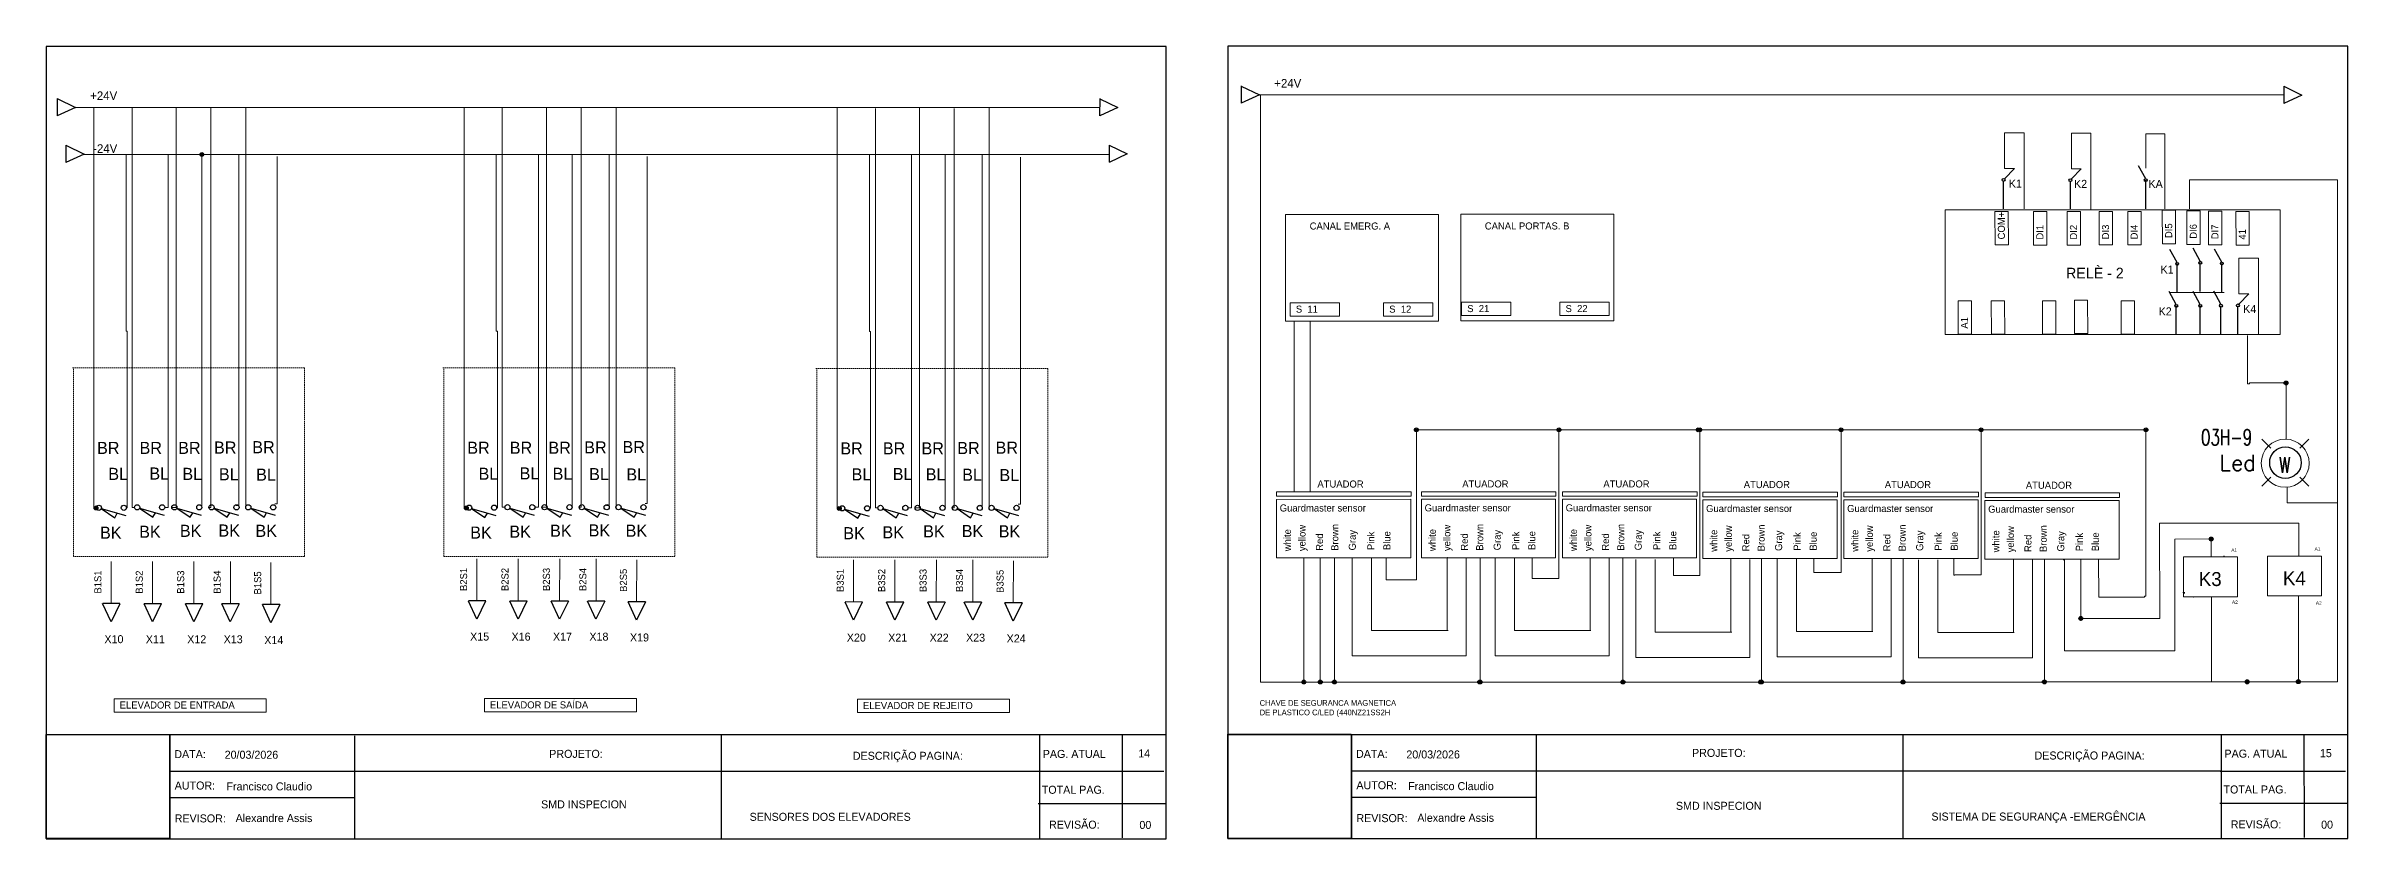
# Model space of a CAD drawing. Extents: x -891 to 6596, y -1 to 298.
# Drawn here: x 5733 to 6596, y -1 to 296 of the extents above; entities that cross this region are included whole.
import ezdxf
from ezdxf.enums import TextEntityAlignment as Align

# ---------------------------------------------------------------- set-up
doc = ezdxf.new("R2010")
doc.units = 0
doc.header["$MEASUREMENT"] = 0
doc.linetypes.add('DASHED', pattern=[0.75, 0.5, -0.25])
doc.linetypes.add('HIDDEN2', pattern=[0.1875, 0.125, -0.0625])
for name, color, linetype in [('LOC', 8, 'Continuous'), ('RED_2.5mm^2', 1, 'Continuous'), ('SYMS', 7, 'Continuous'), ('TERMS', 4, 'Continuous')]:
    doc.layers.add(name, color=color, linetype=linetype)
doc.styles.add('WD', font='romans.shx')
picture_1 = doc.add_image_def('image1.png', size_in_pixel=(222, 187))

# ---------------------------------------------------------------- blocks, each defined once
blk = doc.blocks.new('HLS11')
at = {"linetype": 'Continuous'}
for p, q in [((-0.125, -0.01), (0.041, -0.124)), ((-0.125, -0.01), (0.179, -0.097)), ((0.041, -0.124), (0.073, -0.067))]:
    blk.add_line(p, q, dxfattribs=at)
for centre in [(-0.155, 0), (0.155, 0)]:
    blk.add_circle(centre, 0.0322)
at = {"style": 'WD', "width": 0.7}
for tag, p in [('INST', (0, 0.732)), ('LOC', (0, 0.562)), ('DESC1', (0, 0.406)), ('DESC2', (0, 0.25)), ('XREF', (0, -0.299)), ('WDTAGALT', (0.006, -0.438))]:
    blk.add_attdef(tag, text='', height=0.125, dxfattribs=at).set_placement(p, align=Align.CENTER)
at = {"style": 'WD'}
blk.add_attdef('TAG1', text='', height=0.125, dxfattribs=at).set_placement((0, 0.094), align=Align.CENTER)
for tag, p, height, flags in [('X4TERM01', (-0.188, 0), 0.0125, 1), ('FAMILY', (0.038, 0.037), 0.01, 9), ('CONTACT', (0.038, 0.02), 0.01, 1), ('X1TERM02', (0.188, 0), 0.0125, 1)]:
    blk.add_attdef(tag, p, '', height=height, dxfattribs=dict(at, flags=flags))
for tag, p in [('X2LINK', (0, 0.031)), ('X8LINK', (0, -0.156))]:
    blk.add_attdef(tag, p, '', height=0.01, dxfattribs=at)
at = {"linetype": 'Continuous', "style": 'WD', "flags": 9}
for tag, p in [('CAT', (0.063, -0.007)), ('ASSYCODE', (0.062, -0.047)), ('MFG', (0.063, -0.027))]:
    blk.add_attdef(tag, text='', height=0.01, dxfattribs=at).set_placement(p, align=Align.CENTER)
at = {"linetype": 'Continuous', "style": 'WD', "flags": 8}
blk.add_attdef('TERM01', text='', height=0.125, dxfattribs=at).set_placement((-0.25, -0.031), align=Align.TOP_RIGHT)
blk.add_attdef('TERM02', text='', height=0.125, dxfattribs=at).set_placement((0.25, -0.031), align=Align.TOP_LEFT)
blk = doc.blocks.new('WDDOT')
for radius in [0.72, 0.449, 0.223]:
    blk.add_circle((0, 0), radius)
blk = doc.blocks.new('VLT1W')
for p, q in [((-0.115, 0.115), (-0.186, 0.186)), ((0.115, 0.115), (0.186, 0.186)), ((-0.115, -0.115), (-0.186, -0.186)), ((0.115, -0.115), (0.186, -0.186))]:
    blk.add_line(p, q)
blk.add_circle((0, 0), 0.125)
at = {"linetype": 'Continuous', "style": 'WD'}
for tag, height, flags, p in [('TERM01', 0.125, 8, (-0.031, 0.219)), ('MFG', 0.01, 9, (-0.221, -0.149)), ('CAT', 0.01, 9, (-0.221, -0.134))]:
    blk.add_attdef(tag, text='', height=height, dxfattribs=dict(at, flags=flags)).set_placement(p, align=Align.RIGHT)
at = {"style": 'WD'}
blk.add_attdef('COLOR', text='', height=0.125, dxfattribs=at).set_placement((0, 0), align=Align.MIDDLE)
at = {"style": 'WD', "flags": 1}
for tag, p in [('X2TERM01', (0, 0.125)), ('X8TERM02', (0, -0.125))]:
    blk.add_attdef(tag, p, '', height=0.0125, dxfattribs=at)
at = {"style": 'WD'}
for tag, p, width in [('TAG1', (0.2, -0.098), 0.9), ('DESC1', (-0.256, -0.931), 0.9), ('WDTAGALT', (-0.25, -1.25), 0.7)]:
    blk.add_attdef(tag, p, '', height=0.125, dxfattribs=dict(at, width=width))
at = {"linetype": 'Continuous', "style": 'WD', "flags": 9}
blk.add_attdef('ASSYCODE', text='', height=0.01, dxfattribs=at).set_placement((-0.24, -0.093), align=Align.CENTER)
at = {"style": 'WD', "flags": 9}
blk.add_attdef('FAMILY', text='', height=0.01, dxfattribs=at).set_placement((-0.219, -0.117), align=Align.RIGHT)
at = {"style": 'WD'}
for tag, width, p in [('INST', 0.7, (0.281, -0.147)), ('LOC', 0.7, (0.281, -0.317)), ('DESC2', 0.9, (-0.256, -0.963))]:
    blk.add_attdef(tag, text='', height=0.125, dxfattribs=dict(at, width=width)).set_placement(p, align=Align.TOP_LEFT)
at = {"linetype": 'Continuous', "style": 'WD', "flags": 8}
blk.add_attdef('TERM02', text='', height=0.125, dxfattribs=at).set_placement((-0.031, -0.219), align=Align.TOP_RIGHT)

msp = doc.modelspace()

# ---------------------------------------------------------------- linework, layer by layer
for p, q in [((6153.414, 295.866), (5733.414, 295.866)), ((5733.414, 295.866), (5733.414, -1.134)), ((6153.414, -1.134), (6153.414, 295.866)), ((6596.486, 295.97), (6176.486, 295.97)), ((6176.486, 295.97), (6176.486, -1.03)), ((6596.486, -1.03), (6596.486, 295.97)), ((6520.649, 246.249), (6517.952, 251.104)), ((6467.365, 234.997), (6467.365, 245.246)), ((6492.407, 234.929), (6492.407, 245.177)), ((6520.649, 234.922), (6520.649, 245.71)), ((6532.455, 214.856), (6529.758, 219.711)), ((6541.113, 215.313), (6538.416, 220.167)), ((6549.188, 214.957), (6546.491, 219.812)), ((6532.455, 203.529), (6532.455, 214.317)), ((6541.113, 203.986), (6541.113, 214.773)), ((6549.188, 203.63), (6549.188, 214.418)), ((6532.125, 199.102), (6529.428, 203.956)), ((6532.125, 187.774), (6532.125, 198.562)), ((6541.113, 199.102), (6538.416, 203.956)), ((6541.113, 187.774), (6541.113, 198.562)), ((6548.858, 199.202), (6546.161, 204.057)), ((6548.858, 187.875), (6548.858, 198.663)), ((6555.233, 187.991), (6555.233, 198.239)), ((5779.964, -1.014), (5779.963, 37.626)), ((5849.145, -1.202), (5849.136, 37.467)), ((5986.671, -0.909), (5986.658, 37.925)), ((6137.065, -0.802), (6137.041, 37.924)), ((6223.036, -0.91), (6223.035, 37.731)), ((6292.217, -1.098), (6292.208, 37.572)), ((6429.744, -0.804), (6429.73, 38.029)), ((6580.138, -0.697), (6580.114, 38.029)), ((5733.414, -1.134), (6153.414, -1.134)), ((6176.486, -1.03), (6596.486, -1.03))]:
    msp.add_line(p, q)
at = {"color": 242, "true_color": 0xcd2027}
for p, q in [((5737.559, 276.354), (5737.546, 269.879)), ((5737.583, 276.315), (5744.385, 273.003)), ((6128.452, 276.281), (6128.439, 269.806)), ((6128.476, 276.242), (6135.278, 272.93)), ((6181.518, 281.005), (6181.505, 274.531)), ((6188.344, 277.655), (6181.53, 274.507)), ((6181.543, 280.967), (6188.344, 277.655)), ((6572.411, 280.932), (6572.398, 274.458)), ((6579.237, 277.581), (6572.423, 274.434)), ((6572.436, 280.894), (6579.237, 277.581)), ((5744.385, 273.003), (5737.57, 269.855)), ((6135.278, 272.93), (6128.463, 269.782)), ((5757.752, 80.169), (5754.604, 86.983)), ((5761.102, 86.994), (5754.628, 87.008)), ((5761.064, 86.97), (5757.752, 80.169)), ((5773.277, 80.134), (5770.129, 86.948)), ((5776.628, 86.96), (5770.153, 86.973)), ((5776.589, 86.935), (5773.277, 80.134)), ((5788.802, 80.134), (5785.654, 86.948)), ((5792.153, 86.96), (5785.678, 86.973)), ((5792.114, 86.935), (5788.802, 80.134)), ((5802.464, 80.134), (5799.316, 86.948)), ((5805.815, 86.96), (5799.34, 86.973)), ((5805.776, 86.935), (5802.464, 80.134)), ((5817.679, 79.824), (5814.531, 86.638)), ((5821.029, 86.649), (5814.555, 86.663)), ((5820.991, 86.625), (5817.679, 79.824)), ((5894.882, 81.155), (5891.734, 87.97)), ((5898.233, 87.981), (5891.758, 87.994)), ((5898.194, 87.957), (5894.882, 81.155)), ((5910.407, 81.121), (5907.259, 87.935)), ((5913.758, 87.947), (5907.283, 87.96)), ((5913.719, 87.922), (5910.407, 81.121)), ((5925.932, 81.121), (5922.784, 87.935)), ((5929.283, 87.947), (5922.809, 87.96)), ((5929.244, 87.922), (5925.932, 81.121)), ((5939.594, 81.121), (5936.447, 87.935)), ((5942.945, 87.947), (5936.471, 87.96)), ((5942.907, 87.922), (5939.594, 81.121)), ((5954.809, 80.81), (5951.661, 87.625)), ((5958.16, 87.636), (5951.685, 87.649)), ((5958.121, 87.612), (5954.809, 80.81)), ((6036.113, 80.774), (6032.965, 87.588)), ((6039.463, 87.6), (6032.989, 87.613)), ((6039.425, 87.575), (6036.113, 80.774)), ((6051.638, 80.739), (6048.49, 87.554)), ((6054.988, 87.565), (6048.514, 87.578)), ((6054.95, 87.541), (6051.638, 80.739)), ((6067.163, 80.739), (6064.015, 87.554)), ((6070.514, 87.565), (6064.039, 87.578)), ((6070.475, 87.541), (6067.163, 80.739)), ((6080.825, 80.739), (6077.677, 87.554)), ((6084.176, 87.565), (6077.701, 87.578)), ((6084.137, 87.541), (6080.825, 80.739)), ((6096.04, 80.429), (6092.892, 87.243)), ((6099.39, 87.255), (6092.916, 87.268)), ((6099.352, 87.23), (6096.04, 80.429))]:
    msp.add_line(p, q, dxfattribs=at)
at = {"color": 146, "true_color": 0x105689}
for p, q in [((5740.824, 258.81), (5740.811, 252.336)), ((5747.65, 255.459), (5740.836, 252.312)), ((5740.849, 258.772), (5747.65, 255.459)), ((6131.981, 258.869), (6131.968, 252.395)), ((6138.807, 255.518), (6131.992, 252.37)), ((6132.005, 258.831), (6138.807, 255.518))]:
    msp.add_line(p, q, dxfattribs=at)
at = {"linetype": 'Continuous'}
for p, q in [((5733.573, 37.881), (6153.412, 37.883)), ((6105.877, 37.885), (6105.882, -1.19)), ((6176.646, 37.985), (6596.484, 37.988)), ((6548.949, 37.99), (6548.954, -1.085)), ((6105.582, 24.125), (5779.766, 24.088)), ((6105.523, 24.15), (6152.442, 24.15)), ((6548.654, 24.23), (6222.838, 24.193)), ((6548.596, 24.255), (6595.514, 24.255)), ((5779.86, 14.351), (5849.14, 14.365)), ((6105.433, 12.067), (6153.254, 12.067)), ((6222.933, 14.456), (6292.213, 14.47)), ((6548.506, 12.172), (6596.326, 12.172))]:
    msp.add_line(p, q, dxfattribs=at)
for centre in [(6467.365, 245.785), (6492.407, 245.717), (6520.649, 245.71), (6532.455, 214.317), (6541.113, 214.773), (6549.188, 214.418), (6532.125, 198.562), (6541.113, 198.562), (6548.858, 198.663), (6555.233, 198.779)]:
    msp.add_circle(centre, 0.539)
at = {"layer": 'RED_2.5mm^2', "color": 242, "lineweight": 18, "true_color": 0xcd2027}
for p, q in [((6188.344, 277.655), (6572.405, 277.655)), ((6188.786, 277.655), (6188.786, 57.61)), ((6578.964, 277.655), (6578.964, 277.727)), ((5744.385, 273.003), (6128.445, 273.003)), ((5751.336, 273.003), (5751.336, 255.393)), ((5765.656, 255.393), (5765.656, 272.734)), ((5782.211, 255.393), (5782.211, 273.003)), ((5795.167, 255.393), (5795.167, 272.734)), ((5808.363, 255.393), (5808.363, 273.003)), ((5890.151, 273.048), (5890.151, 255.438)), ((5904.472, 255.438), (5904.472, 272.779)), ((5921.026, 255.438), (5921.026, 273.048)), ((5933.982, 255.438), (5933.982, 272.779)), ((5947.178, 255.438), (5947.178, 273.048)), ((6030.029, 272.816), (6030.029, 255.205)), ((6044.35, 255.205), (6044.35, 272.547)), ((6060.905, 255.205), (6060.905, 272.816)), ((6073.861, 255.205), (6073.861, 272.547)), ((6087.057, 255.205), (6087.057, 272.816)), ((6135.004, 273.003), (6135.004, 273.076)), ((5751.336, 255.293), (5751.336, 122.811)), ((5765.656, 123.083), (5765.656, 255.293)), ((5782.211, 123.083), (5782.211, 255.293)), ((5795.167, 123.083), (5795.167, 255.293)), ((5808.363, 123.083), (5808.363, 255.293)), ((5890.151, 255.338), (5890.151, 122.856)), ((5904.472, 123.128), (5904.472, 255.338)), ((5921.026, 123.128), (5921.026, 255.338)), ((5933.982, 123.128), (5933.982, 255.338)), ((5947.178, 123.128), (5947.178, 255.338)), ((6030.029, 255.105), (6030.029, 122.624)), ((6044.35, 122.896), (6044.35, 255.105)), ((6060.905, 122.896), (6060.905, 255.105)), ((6073.861, 122.896), (6073.861, 255.105)), ((6087.057, 122.896), (6087.057, 255.105)), ((6592.537, 245.811), (6537.053, 245.811)), ((6537.053, 245.811), (6537.053, 234.939)), ((6592.537, 57.722), (6592.537, 245.811)), ((6207.363, 192.806), (6207.363, 128.931)), ((6558.811, 169.343), (6558.811, 187.464)), ((6559.536, 169.343), (6558.811, 169.343)), ((6573.679, 169.706), (6559.536, 169.706)), ((6559.536, 169.706), (6559.536, 169.343)), ((6573.265, 148.625), (6573.265, 169.706)), ((6246.921, 152.109), (6520.739, 152.109)), ((6247.178, 95.892), (6247.178, 152.109)), ((6300.639, 97.968), (6300.639, 152.109)), ((6353.412, 152.109), (6352.908, 152.109)), ((6353.412, 97.519), (6353.412, 152.109)), ((6406.428, 152.109), (6406.332, 152.109)), ((6406.428, 98.742), (6406.428, 152.109)), ((6458.93, 152.109), (6458.389, 152.109)), ((6458.93, 97.778), (6458.93, 152.109)), ((6520.739, 152.366), (6520.739, 89.731)), ((6573.679, 125.129), (6573.679, 130.566)), ((5751.336, 122.811), (5752.135, 122.811)), ((5751.985, 122.911), (5752.235, 122.911)), ((5752.235, 122.911), (5752.135, 123.011)), ((5752.235, 122.911), (5752.135, 122.811)), ((5766.578, 123.083), (5765.656, 123.083)), ((5780.519, 123.083), (5782.211, 123.083)), ((5794.459, 123.083), (5795.167, 123.083)), ((5808.255, 123.083), (5808.363, 123.083)), ((5890.151, 122.856), (5890.95, 122.856)), ((5890.8, 122.956), (5891.05, 122.956)), ((5891.05, 122.956), (5890.95, 123.056)), ((5891.05, 122.956), (5890.95, 122.856)), ((5905.393, 123.128), (5904.472, 123.128)), ((5919.334, 123.128), (5921.026, 123.128)), ((5933.274, 123.128), (5933.982, 123.128)), ((5947.07, 123.128), (5947.178, 123.128)), ((6030.029, 122.624), (6030.829, 122.624)), ((6030.679, 122.724), (6030.929, 122.724)), ((6030.929, 122.724), (6030.829, 122.824)), ((6030.929, 122.724), (6030.829, 122.624)), ((6045.272, 122.896), (6044.35, 122.896)), ((6059.212, 122.896), (6060.905, 122.896)), ((6073.153, 122.896), (6073.861, 122.896)), ((6086.948, 122.896), (6087.057, 122.896)), ((6207.363, 128.931), (6207.453, 128.931)), ((6573.679, 124.767), (6573.679, 125.129)), ((6592.537, 124.767), (6573.679, 124.767)), ((6578.072, 117.178), (6577.834, 117.178)), ((5894.926, 103.8), (5894.914, 88.072)), ((5910.452, 103.765), (5910.439, 88.037)), ((5925.977, 103.765), (5925.965, 88.037)), ((5939.639, 103.765), (5939.627, 88.037)), ((6204.998, 104.144), (6204.998, 57.61)), ((6211.162, 104.145), (6211.162, 57.61)), ((6216.465, 104.146), (6216.465, 57.61)), ((6235.876, 104.15), (6235.869, 95.87)), ((6271.078, 104.186), (6271.078, 57.61)), ((6290.621, 104.189), (6290.621, 96.428)), ((6324.639, 104.186), (6324.639, 57.61)), ((6343.594, 104.189), (6343.587, 97.532)), ((6376.543, 103.941), (6376.543, 57.61)), ((6396.191, 103.945), (6396.191, 98.645)), ((6429.733, 103.941), (6429.733, 57.61)), ((6448.763, 103.945), (6448.763, 97.67)), ((6482.68, 57.61), (6482.681, 103.692)), ((6503.016, 89.475), (6502.94, 103.73)), ((6549.803, 104.727), (6550.253, 104.727)), ((6585.432, 104.741), (6585.546, 104.741)), ((5757.796, 102.813), (5757.784, 87.085)), ((5773.321, 102.779), (5773.309, 87.05)), ((5788.847, 102.779), (5788.834, 87.05)), ((5802.509, 102.779), (5802.496, 87.05)), ((5817.723, 102.468), (5817.711, 86.74)), ((5954.854, 103.455), (5954.841, 87.727)), ((6036.157, 103.419), (6036.145, 87.691)), ((6051.682, 103.384), (6051.67, 87.656)), ((6067.208, 103.384), (6067.195, 87.656)), ((6080.87, 103.384), (6080.857, 87.656)), ((6096.084, 103.074), (6096.072, 87.346)), ((6235.869, 95.879), (6247.178, 95.892)), ((6290.621, 96.428), (6300.639, 96.428)), ((6300.639, 96.428), (6300.639, 97.968)), ((6343.586, 97.518), (6353.412, 97.519)), ((6396.191, 98.645), (6396.288, 98.645)), ((6396.288, 98.645), (6406.428, 98.645)), ((6406.428, 98.645), (6406.428, 98.742)), ((6448.763, 97.67), (6449.087, 97.67)), ((6449.087, 97.67), (6449.087, 97.778)), ((6449.087, 97.778), (6458.93, 97.778)), ((6490.144, 103.367), (6489.667, 103.367)), ((6520.226, 89.475), (6503.016, 89.475)), ((6520.739, 89.731), (6520.226, 89.731)), ((6520.226, 89.731), (6520.226, 89.475)), ((6545.268, 57.65), (6545.268, 89.581)), ((6577.884, 57.731), (6577.884, 89.73)), ((6188.786, 57.61), (6189.078, 57.61)), ((6189.078, 57.61), (6482.68, 57.61)), ((6204.998, 57.61), (6204.998, 57.61)), ((6211.162, 57.61), (6211.162, 57.61)), ((6216.465, 57.61), (6216.465, 57.61)), ((6271.078, 57.61), (6270.935, 57.61)), ((6324.639, 57.61), (6324.639, 57.61)), ((6376.543, 57.61), (6376.242, 57.61)), ((6429.733, 57.61), (6429.633, 57.61)), ((6482.68, 57.65), (6558.778, 57.65)), ((6558.672, 57.65), (6558.672, 57.731)), ((6558.672, 57.731), (6577.884, 57.731)), ((6577.884, 58.084), (6577.884, 57.722)), ((6577.884, 57.722), (6592.537, 57.722))]:
    msp.add_line(p, q, dxfattribs=at)
at = {"layer": 'RED_2.5mm^2', "color": 146, "lineweight": 18, "true_color": 0x105689}
for p, q in [((5747.397, 255.343), (6131.974, 255.343)), ((5763.404, 255.343), (5763.404, 189.127)), ((5779.191, 255.343), (5779.191, 123.083)), ((5791.799, 255.343), (5791.799, 189.213)), ((5805.739, 255.343), (5805.739, 123.778)), ((5820.014, 254.525), (5820.014, 124.45)), ((5902.219, 255.388), (5902.219, 189.172)), ((5918.006, 255.388), (5918.006, 123.128)), ((5930.614, 255.388), (5930.614, 189.258)), ((5944.554, 255.388), (5944.554, 123.823)), ((5958.829, 254.57), (5958.829, 124.495)), ((6042.098, 255.155), (6042.098, 188.94)), ((6057.885, 255.155), (6057.885, 122.896)), ((6070.493, 255.155), (6070.493, 189.025)), ((6084.432, 255.155), (6084.432, 123.591)), ((6098.708, 254.337), (6098.708, 124.263)), ((6131.979, 255.593), (6131.98, 255.774)), ((6138.284, 255.387), (6138.284, 255.277)), ((6138.284, 255.343), (6138.427, 255.343)), ((6201.4, 192.806), (6201.4, 129.043)), ((5763.404, 189.127), (5763.79, 189.127)), ((5763.79, 189.127), (5763.79, 122.911)), ((5791.799, 189.213), (5791.799, 123.083)), ((5902.219, 189.172), (5902.605, 189.172)), ((5902.605, 189.172), (5902.605, 122.956)), ((5930.614, 189.258), (5930.614, 123.128)), ((6042.098, 188.94), (6042.483, 188.94)), ((6042.483, 188.94), (6042.483, 122.724)), ((6070.493, 189.025), (6070.493, 122.896)), ((5763.79, 122.911), (5763.54, 122.911)), ((5779.191, 123.083), (5777.882, 123.083)), ((5791.799, 123.083), (5791.799, 123.083)), ((5805.739, 123.778), (5804.731, 123.778)), ((5820.014, 124.45), (5819.174, 124.45)), ((5902.605, 122.956), (5902.355, 122.956)), ((5918.006, 123.128), (5916.697, 123.128)), ((5930.614, 123.128), (5930.614, 123.128)), ((5944.554, 123.823), (5943.546, 123.823)), ((5958.829, 124.495), (5957.989, 124.495)), ((6042.483, 122.724), (6042.233, 122.724)), ((6057.885, 122.896), (6056.576, 122.896)), ((6070.493, 122.896), (6070.493, 122.896)), ((6084.432, 123.591), (6083.425, 123.591)), ((6098.708, 124.263), (6097.868, 124.263)), ((6577.834, 117.178), (6525.875, 117.177)), ((6525.875, 117.177), (6525.887, 81.458)), ((6578.072, 104.827), (6578.072, 117.178)), ((6223.126, 104.147), (6223.13, 67.431)), ((6230.353, 104.149), (6230.353, 76.923)), ((6258.744, 76.923), (6258.744, 104.253)), ((6258.744, 104.253), (6258.845, 104.253)), ((6265.87, 67.431), (6265.87, 104.163)), ((6265.87, 104.163), (6266.283, 104.163)), ((6276.702, 104.125), (6276.706, 67.409)), ((6283.929, 104.127), (6283.929, 76.901)), ((6312.32, 76.901), (6312.32, 104.231)), ((6319.446, 67.409), (6319.446, 104.141)), ((6365.099, 76.335), (6365.099, 103.665)), ((6372.225, 66.842), (6372.225, 103.574)), ((6382.445, 103.809), (6382.449, 67.093)), ((6389.673, 103.81), (6389.673, 76.585)), ((6418.063, 76.585), (6418.063, 103.915)), ((6425.189, 67.092), (6425.189, 103.824)), ((6496.339, 80.506), (6496.339, 103.605)), ((6531.614, 111.208), (6531.606, 69.313)), ((6545.427, 111.225), (6531.614, 111.208)), ((6545.188, 104.535), (6545.188, 111.225)), ((6329.481, 103.559), (6329.485, 66.843)), ((6336.708, 103.56), (6336.708, 76.335)), ((6435.442, 103.422), (6435.446, 66.706)), ((6442.669, 103.423), (6442.669, 76.198)), ((6471.06, 76.198), (6471.06, 103.528)), ((6478.186, 66.705), (6478.186, 103.437)), ((6490.144, 69.552), (6490.144, 103.367)), ((6534.636, 90.988), (6534.636, 91.335)), ((6525.887, 81.458), (6496.339, 81.458)), ((6230.353, 76.923), (6259.055, 76.923)), ((6283.929, 76.901), (6312.631, 76.901)), ((6336.708, 76.335), (6365.411, 76.335)), ((6389.673, 76.585), (6418.375, 76.585)), ((6442.669, 76.198), (6471.371, 76.198)), ((6490.144, 69.313), (6490.144, 69.552)), ((6531.606, 69.313), (6490.144, 69.313)), ((6223.13, 67.431), (6265.87, 67.431)), ((6276.706, 67.409), (6319.446, 67.409)), ((6329.485, 66.843), (6372.225, 66.842)), ((6382.449, 67.093), (6425.189, 67.092)), ((6435.446, 66.706), (6478.186, 66.705))]:
    msp.add_line(p, q, dxfattribs=at)
at = {"layer": 'RED_2.5mm^2', "color": 85, "linetype": 'DASHED', "lineweight": 18, "true_color": 0x58ba48}
for p, q in [((5743.346, 175.343), (5751.286, 175.343)), ((5743.683, 104.602), (5743.683, 175.343)), ((5751.386, 175.343), (5763.74, 175.343)), ((5763.84, 175.343), (5765.606, 175.343)), ((5765.706, 175.343), (5779.141, 175.343)), ((5779.241, 175.343), (5782.161, 175.343)), ((5782.261, 175.343), (5791.749, 175.343)), ((5791.849, 175.343), (5795.117, 175.343)), ((5795.217, 175.343), (5805.689, 175.343)), ((5805.789, 175.343), (5808.313, 175.343)), ((5808.413, 175.343), (5819.964, 175.343)), ((5820.064, 175.343), (5830.312, 175.343)), ((5830.312, 175.343), (5830.312, 168.942)), ((5882.161, 175.388), (5890.101, 175.388)), ((5882.498, 104.647), (5882.498, 175.388)), ((5890.201, 175.388), (5902.555, 175.388)), ((5902.655, 175.388), (5904.422, 175.388)), ((5904.522, 175.388), (5917.956, 175.388)), ((5918.056, 175.388), (5920.976, 175.388)), ((5921.076, 175.388), (5930.564, 175.388)), ((5930.664, 175.388), (5933.932, 175.388)), ((5934.032, 175.388), (5944.504, 175.388)), ((5944.604, 175.388), (5947.128, 175.388)), ((5947.228, 175.388), (5958.779, 175.388)), ((5958.879, 175.388), (5969.127, 175.388)), ((5969.127, 175.388), (5969.127, 168.987)), ((6022.04, 175.156), (6029.979, 175.156)), ((6022.377, 104.415), (6022.377, 175.156)), ((6030.079, 175.156), (6042.433, 175.156)), ((6042.533, 175.156), (6044.3, 175.156)), ((6044.4, 175.156), (6057.835, 175.156)), ((6057.935, 175.156), (6060.855, 175.156)), ((6060.955, 175.156), (6070.443, 175.156)), ((6070.543, 175.156), (6073.811, 175.156)), ((6073.911, 175.156), (6084.382, 175.156)), ((6084.482, 175.156), (6087.007, 175.156)), ((6087.107, 175.156), (6098.658, 175.156)), ((6098.758, 175.156), (6109.005, 175.156)), ((6109.005, 175.156), (6109.005, 168.755)), ((5830.312, 168.942), (5830.312, 104.602)), ((5969.127, 168.987), (5969.127, 104.647)), ((6109.005, 168.755), (6109.005, 104.415)), ((5830.312, 104.602), (5743.683, 104.602)), ((5969.127, 104.647), (5882.498, 104.647)), ((6109.005, 104.415), (6022.377, 104.415))]:
    msp.add_line(p, q, dxfattribs=at)
at = {"layer": 'RED_2.5mm^2', "color": 146, "linetype": 'DASHED', "lineweight": 18, "true_color": 0x105689}
msp.add_line((6535.171, 90.756), (6535.171, 91.445), dxfattribs=at)
at = {"layer": 'RED_2.5mm^2', "color": 114, "linetype": 'HIDDEN2', "lineweight": 18, "true_color": 0x139b48}
for p, q in [((6538.578, 89.453), (6538.739, 89.453)), ((6538.739, 89.453), (6538.739, 89.596))]:
    msp.add_line(p, q, dxfattribs=at)
at = {"layer": 'RED_2.5mm^2', "color": 217, "lineweight": 18, "true_color": 0x93278f}
msp.add_line((6545.268, 89.581), (6544.97, 89.581), dxfattribs=at)
at = {"layer": 'RED_2.5mm^2', "color": 242, "lineweight": 18, "true_color": 0xcd2027}
for centre in [(5751.336, 255.343), (5765.656, 255.343), (5769.214, 255.387), (5782.113, 255.387), (5782.211, 255.343), (5795.07, 255.387), (5795.167, 255.343), (5808.363, 255.343), (5808.409, 255.387)]:
    msp.add_arc(centre, 0.05, 90, 270, dxfattribs=at)
at = {"layer": 'RED_2.5mm^2', "color": 85, "linetype": 'DASHED', "lineweight": 18, "true_color": 0x58ba48}
for centre in [(5751.336, 175.343), (5763.79, 175.343), (5765.656, 175.343), (5779.191, 175.343), (5782.211, 175.343), (5791.799, 175.343), (5795.167, 175.343), (5805.739, 175.343), (5808.363, 175.343), (5820.014, 175.343), (5890.151, 175.388), (5902.605, 175.388), (5904.472, 175.388), (5918.006, 175.388), (5921.026, 175.388), (5930.614, 175.388), (5933.982, 175.388), (5944.554, 175.388), (5947.178, 175.388), (5958.829, 175.388), (6030.029, 175.156), (6042.483, 175.156), (6044.35, 175.156), (6057.885, 175.156), (6060.905, 175.156), (6070.493, 175.156), (6073.861, 175.156), (6084.432, 175.156), (6087.057, 175.156), (6098.708, 175.156)]:
    msp.add_arc(centre, 0.05, 0, 180, dxfattribs=at)
at = {"layer": 'RED_2.5mm^2', "color": 114, "linetype": 'HIDDEN2', "lineweight": 18, "true_color": 0x139b48}
msp.add_arc((6538.556, 89.453), 0.0214, 0, 180, dxfattribs=at)
at = {"layer": 'SYMS', "color": 7, "lineweight": 18, "true_color": 0xffffff}
for p, q in [((6467.76, 250.083), (6467.761, 263.444)), ((6467.761, 263.444), (6475.021, 263.444)), ((6475.021, 263.444), (6475.021, 234.904)), ((6492.803, 250.015), (6492.804, 263.375)), ((6492.804, 263.375), (6500.063, 263.375)), ((6500.063, 263.375), (6500.063, 234.836)), ((6520.691, 250.143), (6520.691, 263.065)), ((6520.691, 263.065), (6527.802, 263.043)), ((6527.802, 263.043), (6527.802, 234.911)), ((6467.734, 246.232), (6471.45, 250.062)), ((6471.448, 250.079), (6467.76, 250.083)), ((6492.777, 246.163), (6496.493, 249.993)), ((6496.491, 250.011), (6492.803, 250.015)), ((6555.629, 203.076), (6555.63, 216.437)), ((6555.63, 216.437), (6562.89, 216.437)), ((6562.89, 216.437), (6562.89, 187.898)), ((6555.603, 199.225), (6559.319, 203.055)), ((6559.317, 203.073), (6555.629, 203.076))]:
    msp.add_line(p, q, dxfattribs=at)
at = {"layer": 'SYMS', "color": 7, "linetype": 'HIDDEN2', "lineweight": 18, "true_color": 0xffffff}
msp.add_line((6529.727, 203.63), (6550.083, 203.63), dxfattribs=at)
at = {"layer": 'SYMS', "color": 7, "lineweight": 18}
for points in [[(6445.476, 234.564), (6571.098, 234.564), (6571.098, 187.894), (6445.476, 187.894)], [(6464.165, 221.411), (6464.144, 233.972), (6469.128, 233.972), (6469.15, 221.411)], [(6478.572, 221.351), (6478.55, 233.912), (6483.535, 233.912), (6483.556, 221.351)], [(6491.194, 221.351), (6491.172, 233.912), (6496.156, 233.912), (6496.178, 221.351)], [(6503.225, 221.415), (6503.203, 233.976), (6508.187, 233.976), (6508.209, 221.415)], [(6513.941, 221.415), (6513.919, 233.976), (6518.904, 233.976), (6518.925, 221.415)], [(6526.891, 221.902), (6526.869, 234.464), (6531.854, 234.464), (6531.875, 221.902)], [(6536.133, 221.647), (6536.112, 234.208), (6541.096, 234.208), (6541.118, 221.647)], [(6544.248, 221.476), (6544.226, 234.037), (6549.21, 234.037), (6549.232, 221.476)], [(6554.513, 221.344), (6554.492, 233.906), (6559.476, 233.906), (6559.498, 221.344)], [(6198.099, 232.776), (6255.474, 232.776), (6255.474, 192.806), (6198.099, 192.806)], [(6263.85, 232.985), (6321.225, 232.985), (6321.225, 193.016), (6263.85, 193.016)], [(6199.913, 199.733), (6218.391, 199.733), (6218.391, 194.749), (6199.913, 194.749)], [(6234.922, 199.733), (6253.4, 199.733), (6253.4, 194.749), (6234.922, 194.749)], [(6264.164, 199.939), (6282.642, 199.939), (6282.642, 194.955), (6264.164, 194.955)], [(6301.026, 199.939), (6319.504, 199.939), (6319.504, 194.955), (6301.026, 194.955)], [(6450.333, 187.968), (6450.311, 200.529), (6455.295, 200.529), (6455.317, 187.968)], [(6462.788, 187.968), (6462.766, 200.529), (6467.75, 200.529), (6467.772, 187.968)], [(6481.931, 187.968), (6481.91, 200.529), (6486.894, 200.529), (6486.915, 187.968)], [(6493.925, 188.198), (6493.903, 200.759), (6498.887, 200.759), (6498.909, 188.198)], [(6511.454, 187.968), (6511.432, 200.529), (6516.416, 200.529), (6516.438, 187.968)], [(6194.728, 126.082), (6245.063, 126.091), (6245.063, 104.151), (6194.728, 104.143)], [(6194.781, 127.274), (6245.199, 127.274), (6245.199, 128.912), (6194.781, 128.912)], [(6249.053, 126.122), (6299.387, 126.131), (6299.387, 104.191), (6249.053, 104.182)], [(6249.106, 127.313), (6299.524, 127.313), (6299.524, 128.952), (6249.106, 128.952)], [(6301.94, 126.122), (6352.275, 126.131), (6352.275, 104.191), (6301.94, 104.182)], [(6301.993, 127.313), (6352.412, 127.313), (6352.412, 128.952), (6301.993, 128.952)], [(6354.583, 125.877), (6404.918, 125.886), (6404.918, 103.946), (6354.583, 103.938)], [(6354.636, 127.069), (6405.054, 127.069), (6405.054, 128.707), (6354.636, 128.707)], [(6407.471, 125.877), (6457.806, 125.886), (6457.806, 103.946), (6407.471, 103.938)], [(6407.524, 127.069), (6457.942, 127.069), (6457.942, 128.707), (6407.524, 128.707)], [(6460.359, 125.632), (6510.693, 125.641), (6510.693, 103.702), (6460.359, 103.693)], [(6460.411, 126.824), (6510.83, 126.824), (6510.83, 128.463), (6460.411, 128.463)], [(6534.826, 104.535), (6555.012, 104.535), (6555.012, 89.596), (6534.826, 89.596)], [(6566.353, 104.827), (6586.54, 104.827), (6586.54, 89.887), (6566.353, 89.887)], [(5758.914, 51.351), (5815.954, 51.351), (5815.954, 46.367), (5758.914, 46.367)], [(5897.729, 51.396), (5954.769, 51.396), (5954.769, 46.412), (5897.729, 46.412)], [(6037.607, 51.164), (6094.648, 51.164), (6094.648, 46.179), (6037.607, 46.179)]]:
    msp.add_lwpolyline(points, close=True, dxfattribs=at)
at = {"layer": 'SYMS', "color": 242, "lineweight": 18, "true_color": 0xcd2027}
msp.add_circle((6572.954, 139.626), 9.004, dxfattribs=at)

# ---------------------------------------------------------------- block references
at = {"layer": 'SYMS', "color": 146, "lineweight": 18, "true_color": 0x105689}
for p in [(5791.799, 255.343), (6496.339, 81.458)]:
    msp.add_blockref('WDDOT', p, dxfattribs=at)
at = {"layer": 'SYMS', "color": 242, "lineweight": 18, "true_color": 0xcd2027}
for p in [(6573.265, 169.706), (6247.178, 152.109), (6300.639, 152.109), (6352.908, 152.109), (6353.412, 152.109), (6353.412, 152.109), (6406.428, 152.109), (6406.428, 152.109), (6406.428, 152.109), (6406.428, 152.109), (6458.93, 152.109), (6458.93, 152.109), (6458.93, 152.109), (6520.739, 152.109), (5752.135, 122.811), (5752.135, 122.811), (5752.135, 122.811), (5890.95, 122.856), (5890.95, 122.856), (5890.95, 122.856), (6030.829, 122.624), (6030.829, 122.624), (6030.829, 122.624), (6545.188, 111.225), (6204.998, 57.61), (6204.998, 57.61), (6204.998, 57.61), (6204.998, 57.61), (6211.162, 57.61), (6211.162, 57.61), (6211.162, 57.61), (6211.162, 57.61), (6216.465, 57.61), (6216.465, 57.61), (6216.465, 57.61), (6216.465, 57.61), (6270.935, 57.61), (6271.078, 57.61), (6271.078, 57.61), (6271.078, 57.61), (6324.639, 57.61), (6324.639, 57.61), (6324.639, 57.61), (6324.639, 57.61), (6376.242, 57.61), (6376.543, 57.61), (6376.543, 57.61), (6376.543, 57.61), (6429.633, 57.61), (6429.733, 57.61), (6429.733, 57.61), (6558.672, 57.731), (6558.672, 57.731), (6558.672, 57.65), (6577.884, 57.731), (6577.884, 57.722), (6577.884, 57.722), (6577.884, 57.722), (6577.884, 57.722)]:
    msp.add_blockref('WDDOT', p, dxfattribs=at)
at = {"layer": 'SYMS', "color": 242, "true_color": 0xcd2027}
ref = msp.add_blockref('VLT1W', (6573.052, 139.812), dxfattribs=dict(at, xscale=47.35985983443979, yscale=47.35985983443979, zscale=47.35985983443979))
ref.add_attrib('INST', 'W', dxfattribs={"layer": 'LOC', "height": 5.92, "style": 'WD', "width": 0.7}).set_placement((6570.691, 141.91), align=Align.TOP_LEFT)
ref.add_attrib('TERM02', 'Led ', dxfattribs={"layer": 'TERMS', "linetype": 'Continuous', "height": 5.92, "style": 'WD', "flags": 8}).set_placement((6566.068, 142.708), align=Align.TOP_RIGHT)
ref.add_attrib('LOC', '03H-9', dxfattribs={"layer": 'LOC', "height": 5.92, "style": 'WD', "width": 0.7}).set_placement((6541.393, 152.295), align=Align.TOP_LEFT)
at = {"layer": 'SYMS', "color": 242, "lineweight": 18, "true_color": 0xcd2027, "xscale": 30.14459119547984, "yscale": 30.14459119547984, "zscale": 30.14459119547984}
for p in [(5757.888, 122.911), (5772.23, 123.083), (5786.171, 123.083), (5800.111, 123.083), (5813.907, 123.083), (5896.703, 122.956), (5911.045, 123.128), (5924.986, 123.128), (5938.926, 123.128), (5952.722, 123.128), (6036.581, 122.724), (6050.924, 122.896), (6064.864, 122.896), (6078.805, 122.896), (6092.6, 122.896)]:
    msp.add_blockref('HLS11', p, dxfattribs=at)
at = {"layer": 'SYMS', "color": 217, "lineweight": 18, "true_color": 0x93278f}
msp.add_blockref('WDDOT', (6482.68, 57.65), dxfattribs=at)

# ---------------------------------------------------------------- texts
for s, height, p in [('K1', 3, (6469.332, 242.919)), ('K2', 3, (6493.776, 242.812)), ('KA', 3, (6521.69, 242.812)), ('K1', 3, (6526.223, 210.706)), ('K4', 3, (6557.201, 195.913)), ('K2', 3, (6525.498, 195.022)), ('A1', 1.2858, (6552.726, 106.442)), ('A1', 1.2858, (6583.99, 106.846)), ('A2', 1.2858, (6553.013, 86.902)), ('A2', 1.2858, (6584.447, 86.609)), ('X10', 3, (5755.273, 72.171)), ('X11', 3, (5770.799, 72.136)), ('X12', 3, (5786.324, 72.136)), ('X13', 3, (5799.986, 72.136)), ('X14', 3, (5815.201, 71.826)), ('X15', 3, (5892.404, 73.158)), ('X16', 3, (5907.929, 73.123)), ('X17', 3, (5923.454, 73.123)), ('X18', 3, (5937.116, 73.123)), ('X19', 3, (5952.331, 72.813)), ('X20', 3, (6033.634, 72.776)), ('X21', 3, (6049.16, 72.742)), ('X22', 3, (6064.685, 72.742)), ('X23', 3, (6078.347, 72.742)), ('X24', 3, (6093.562, 72.431)), ('DATA:', 3, (5781.484, 29.077)), ('20/03/2026', 3, (5800.365, 28.863)), ('PROJETO:', 3, (5922.061, 29.195)), ('DESCRIÇÃO PAGINA:', 3, (6035.898, 28.465)), ('PAG. ATUAL', 3, (6107.104, 29.161)), ('14', 3, (6142.894, 29.342)), ('DATA:', 3, (6224.557, 29.182)), ('20/03/2026', 3, (6243.438, 28.967)), ('PROJETO:', 3, (6350.549, 29.557)), ('DESCRIÇÃO PAGINA:', 3, (6478.971, 28.57)), ('PAG. ATUAL', 3, (6550.176, 29.265)), ('15', 3, (6585.966, 29.447)), ('AUTOR:', 3, (5781.632, 17.32)), ('Francisco Claudio', 3, (5801.051, 16.991)), ('TOTAL PAG.', 3, (6106.741, 15.726)), ('AUTOR:', 3, (6224.704, 17.424)), ('Francisco Claudio', 3, (6244.123, 17.096)), ('TOTAL PAG.', 3, (6549.813, 15.83)), ('SMD INSPECION', 3, (5919.001, 10.268)), ('SENSORES DOS ELEVADORES', 3, (5997.195, 5.59)), ('SMD INSPECION', 3, (6344.507, 9.715)), ('SISTEMA DE SEGURANÇA -EMERGÊNCIA', 3, (6440.313, 5.695)), ('REVISOR:', 3, (5781.632, 4.991)), ('Alexandre Assis', 3, (5804.478, 5.119)), ('REVISÃO:', 3, (6109.466, 2.653)), ('00', 3, (6143.345, 2.549)), ('REVISOR:', 3, (6224.704, 5.096)), ('Alexandre Assis', 3, (6247.55, 5.224)), ('REVISÃO:', 3, (6552.538, 2.758)), ('00', 3, (6586.418, 2.654))]:
    msp.add_text(s, height=height).set_placement(p)
at = {"attachment_point": 1}
for s, width, gutter_width, heights, insert, char_height in [('{\\C7;+24V}', 27.09318, 16.021, [19.226], (5749.95, 278.963), 3.2043), ('{\\C7;+24V}', 27.09318, 16.021, [19.226], (6193.91, 283.615), 3.2043), ('{\\C7;CANAL EMERG. A\\P    }', 61.15769, 13.254, [15.905], (6207.182, 229.841), 2.65088), ('{\\C7;CANAL PORTAS. B}', 61.15769, 13.254, [15.905], (6272.85, 229.867), 2.65088), ('{\\C242;\\c2564301;RELÈ - 2}', 59.98899, 19.932, [23.919], (6490.776, 212.878), 3.98649), ('{\\C7;S  11}', 22.41397, 13.254, [15.905], (6202.006, 198.698), 2.65088), ('{\\C7;S  12}', 22.41397, 13.254, [15.905], (6237.014, 198.698), 2.65088), ('{\\C7;S  21}', 22.41397, 13.254, [15.905], (6266.257, 198.903), 2.65088), ('{\\C7;S  22}', 22.41397, 13.254, [15.905], (6303.119, 198.903), 2.65088), ('{\\C242;\\c2564301;BR}', 38.27078, 22.631, [27.158], (5752.524, 147.627), 4.52626), ('{\\C242;\\c2564301;BR}', 38.27078, 22.631, [27.158], (5768.456, 147.627), 4.52626), ('{\\C242;\\c2564301;BR}', 38.27078, 22.631, [27.158], (5782.94, 147.627), 4.52626), ('{\\C242;\\c2564301;BR}', 38.27078, 22.631, [27.158], (5796.371, 147.759), 4.52626), ('{\\C242;\\c2564301;BR}', 38.27078, 22.631, [27.158], (5810.723, 147.89), 4.52626), ('{\\C242;\\c2564301;BR}', 38.27078, 22.631, [27.158], (5891.339, 147.672), 4.52626), ('{\\C242;\\c2564301;BR}', 38.27078, 22.631, [27.158], (5907.271, 147.672), 4.52626), ('{\\C242;\\c2564301;BR}', 38.27078, 22.631, [27.158], (5921.755, 147.672), 4.52626), ('{\\C242;\\c2564301;BR}', 38.27078, 22.631, [27.158], (5935.186, 147.804), 4.52626), ('{\\C242;\\c2564301;BR}', 38.27078, 22.631, [27.158], (5949.538, 147.935), 4.52626), ('{\\C242;\\c2564301;BR}', 38.27078, 22.631, [27.158], (6031.218, 147.44), 4.52626), ('{\\C242;\\c2564301;BR}', 38.27078, 22.631, [27.158], (6047.15, 147.44), 4.52626), ('{\\C242;\\c2564301;BR}', 38.27078, 22.631, [27.158], (6061.634, 147.44), 4.52626), ('{\\C242;\\c2564301;BR}', 38.27078, 22.631, [27.158], (6075.064, 147.572), 4.52626), ('{\\C242;\\c2564301;BR}', 38.27078, 22.631, [27.158], (6089.416, 147.703), 4.52626), ('{\\C146;\\c9000464;BL}', 38.27078, 22.631, [27.158], (5756.738, 137.89), 4.52626), ('{\\C146;\\c9000464;BL}', 38.27078, 22.631, [27.158], (5772.143, 138.021), 4.52626), ('{\\C146;\\c9000464;BL}', 38.27078, 22.631, [27.158], (5784.52, 137.89), 4.52626), ('{\\C146;\\c9000464;BL}', 38.27078, 22.631, [27.158], (5798.214, 137.758), 4.52626), ('{\\C146;\\c9000464;BL}', 38.27078, 22.631, [27.158], (5812.171, 137.627), 4.52626), ('{\\C146;\\c9000464;BL}', 38.27078, 22.631, [27.158], (5895.553, 137.935), 4.52626), ('{\\C146;\\c9000464;BL}', 38.27078, 22.631, [27.158], (5910.958, 138.066), 4.52626), ('{\\C146;\\c9000464;BL}', 38.27078, 22.631, [27.158], (5923.335, 137.935), 4.52626), ('{\\C146;\\c9000464;BL}', 38.27078, 22.631, [27.158], (5937.029, 137.803), 4.52626), ('{\\C146;\\c9000464;BL}', 38.27078, 22.631, [27.158], (5950.986, 137.672), 4.52626), ('{\\C146;\\c9000464;BL}', 38.27078, 22.631, [27.158], (6035.432, 137.703), 4.52626), ('{\\C146;\\c9000464;BL}', 38.27078, 22.631, [27.158], (6050.837, 137.834), 4.52626), ('{\\C146;\\c9000464;BL}', 38.27078, 22.631, [27.158], (6063.214, 137.703), 4.52626), ('{\\C146;\\c9000464;BL}', 38.27078, 22.631, [27.158], (6076.908, 137.571), 4.52626), ('{\\C146;\\c9000464;BL}', 38.27078, 22.631, [27.158], (6090.865, 137.439), 4.52626), ('{\\C7;ATUADOR}', 18.98201, 13.254, [15.905], (6210.084, 133.145), 2.65088), ('{\\C7;ATUADOR}', 18.98201, 13.254, [15.905], (6264.409, 133.185), 2.65088), ('{\\C7;ATUADOR}', 18.98201, 13.254, [15.905], (6317.296, 133.185), 2.65088), ('{\\C7;ATUADOR}', 18.98201, 13.254, [15.905], (6369.939, 132.94), 2.65088), ('{\\C7;ATUADOR}', 18.98201, 13.254, [15.905], (6422.827, 132.94), 2.65088), ('{\\C7;ATUADOR}', 18.98201, 13.254, [15.905], (6475.715, 132.696), 2.65088), ('{\\C7;Guardmaster sensor}', 61.15769, 13.254, [15.905], (6195.956, 124.173), 2.65088), ('{\\C7;Guardmaster sensor}', 61.15769, 13.254, [15.905], (6250.28, 124.212), 2.65088), ('{\\C7;Guardmaster sensor}', 61.15769, 13.254, [15.905], (6303.168, 124.212), 2.65088), ('{\\C7;Guardmaster sensor}', 61.15769, 13.254, [15.905], (6355.811, 123.968), 2.65088), ('{\\C7;Guardmaster sensor}', 61.15769, 13.254, [15.905], (6408.699, 123.968), 2.65088), ('{\\C7;Guardmaster sensor}', 61.15769, 13.254, [15.905], (6461.586, 123.723), 2.65088), ('{\\C242;\\c2564301;BK}', 38.27078, 22.631, [27.158], (5753.629, 115.848), 4.52626), ('{\\C242;\\c2564301;BK}', 38.27078, 22.631, [27.158], (5768.313, 116.195), 4.52626), ('{\\C242;\\c2564301;BK}', 38.27078, 22.631, [27.158], (5783.574, 116.541), 4.52626), ('{\\C242;\\c2564301;BK}', 38.27078, 22.631, [27.158], (5798.026, 116.657), 4.52626), ('{\\C242;\\c2564301;BK}', 38.27078, 22.631, [27.158], (5811.9, 116.541), 4.52626), ('{\\C242;\\c2564301;BK}', 38.27078, 22.631, [27.158], (5892.444, 115.893), 4.52626), ('{\\C242;\\c2564301;BK}', 38.27078, 22.631, [27.158], (5907.128, 116.24), 4.52626), ('{\\C242;\\c2564301;BK}', 38.27078, 22.631, [27.158], (5922.389, 116.586), 4.52626), ('{\\C242;\\c2564301;BK}', 38.27078, 22.631, [27.158], (5936.841, 116.702), 4.52626), ('{\\C242;\\c2564301;BK}', 38.27078, 22.631, [27.158], (5950.715, 116.586), 4.52626), ('{\\C242;\\c2564301;BK}', 38.27078, 22.631, [27.158], (6032.323, 115.661), 4.52626), ('{\\C242;\\c2564301;BK}', 38.27078, 22.631, [27.158], (6047.006, 116.007), 4.52626), ('{\\C242;\\c2564301;BK}', 38.27078, 22.631, [27.158], (6062.268, 116.354), 4.52626), ('{\\C242;\\c2564301;BK}', 38.27078, 22.631, [27.158], (6076.72, 116.47), 4.52626), ('{\\C242;\\c2564301;BK}', 38.27078, 22.631, [27.158], (6090.594, 116.354), 4.52626), ('{\\C7;K3}', 35.54955, 21.022, [25.227], (6540.58, 98.822), 5.2308), ('{\\C7;K4}', 35.54955, 21.022, [25.227], (6572.108, 99.114), 5.2308), ('{\\C7;ELEVADOR DE ENTRADA}', 61.15769, 13.254, [15.905], (5761.006, 50.315), 2.65088), ('{\\C7;ELEVADOR DE SAÍDA}', 61.15769, 13.254, [15.905], (5899.821, 50.36), 2.65088), ('{\\C7;ELEVADOR DE REJEITO}', 61.15769, 13.254, [15.905], (6039.7, 50.128), 2.65088)]:
    msp.add_mtext_dynamic_manual_height_columns(s, width=width, gutter_width=gutter_width, heights=heights, dxfattribs=dict(at, insert=insert, char_height=char_height))
at = {"color": 146, "true_color": 0x105689, "insert": (5751.052, 259.154), "char_height": 3.2043, "attachment_point": 1}
msp.add_mtext_dynamic_manual_height_columns('-24V', width=27.09318, gutter_width=16.021, heights=[19.226], dxfattribs=at)
at = {"attachment_point": 1, "rotation": 90}
for s, insert, char_height in [('{\\C7;COM+}', (6465.201, 223.503), 2.6509), ('{\\C7;DI1}', (6479.608, 223.444), 2.6509), ('{\\C7;DI2}', (6492.23, 223.444), 2.6509), ('{\\C7;DI3}', (6504.261, 223.508), 2.6509), ('{\\C7;DI4}', (6514.977, 223.508), 2.6509), ('{\\C7;DI5}', (6527.927, 223.995), 2.6509), ('{\\C7;DI6}', (6537.169, 223.74), 2.6509), ('{\\C7;DI7}', (6545.284, 223.568), 2.6509), ('{\\C7;41}', (6555.549, 223.437), 2.6509), ('{\\C7;A1}', (6451.369, 190.06), 2.6509), ('{\\C7;white}', (6197.492, 106.648), 2.65088), ('{\\C7;yellow}', (6202.979, 106.655), 2.65088), ('{\\C7;Red}', (6209.538, 106.792), 2.6509), ('{\\C7;Brown}', (6215.276, 106.792), 2.65088), ('{\\C7;Gray}', (6221.835, 106.928), 2.6509), ('{\\C7;Pink}', (6228.803, 107.065), 2.6509), ('{\\C7;Blue}', (6234.815, 107.065), 2.6509), ('{\\C7;white}', (6251.817, 106.688), 2.65088), ('{\\C7;yellow}', (6257.304, 106.695), 2.65088), ('{\\C7;Red}', (6263.862, 106.831), 2.6509), ('{\\C7;Brown}', (6269.601, 106.831), 2.65088), ('{\\C7;Gray}', (6276.159, 106.968), 2.6509), ('{\\C7;Pink}', (6283.128, 107.105), 2.6509), ('{\\C7;Blue}', (6289.14, 107.105), 2.6509), ('{\\C7;white}', (6304.704, 106.688), 2.65088), ('{\\C7;yellow}', (6310.191, 106.695), 2.65088), ('{\\C7;Red}', (6316.75, 106.831), 2.6509), ('{\\C7;Brown}', (6322.489, 106.831), 2.65088), ('{\\C7;Gray}', (6329.047, 106.968), 2.6509), ('{\\C7;Pink}', (6336.015, 107.105), 2.6509), ('{\\C7;Blue}', (6342.027, 107.105), 2.6509), ('{\\C7;white}', (6357.347, 106.443), 2.65088), ('{\\C7;yellow}', (6362.834, 106.45), 2.65088), ('{\\C7;Red}', (6369.393, 106.587), 2.6509), ('{\\C7;Brown}', (6375.131, 106.587), 2.65088), ('{\\C7;Gray}', (6381.69, 106.723), 2.6509), ('{\\C7;Pink}', (6388.658, 106.86), 2.6509), ('{\\C7;Blue}', (6394.67, 106.86), 2.6509), ('{\\C7;white}', (6410.235, 106.443), 2.65088), ('{\\C7;yellow}', (6415.722, 106.45), 2.65088), ('{\\C7;Red}', (6422.28, 106.587), 2.6509), ('{\\C7;Brown}', (6428.019, 106.587), 2.65088), ('{\\C7;Gray}', (6434.578, 106.723), 2.6509), ('{\\C7;Pink}', (6441.546, 106.86), 2.6509), ('{\\C7;Blue}', (6447.558, 106.86), 2.6509), ('{\\C7;white}', (6463.122, 106.198), 2.65088), ('{\\C7;yellow}', (6468.61, 106.205), 2.65088), ('{\\C7;Red}', (6475.168, 106.342), 2.6509), ('{\\C7;Brown}', (6480.907, 106.342), 2.65088), ('{\\C7;Gray}', (6487.465, 106.479), 2.6509), ('{\\C7;Pink}', (6494.434, 106.615), 2.6509), ('{\\C7;Blue}', (6500.446, 106.615), 2.6509), ('{\\C7;B1S1}', (5751.488, 90.754), 2.6509), ('{\\C7;B1S2}', (5767.013, 90.72), 2.6509), ('{\\C7;B1S3}', (5782.538, 90.72), 2.6509), ('{\\C7;B1S4}', (5796.2, 90.72), 2.6509), ('{\\C7;B1S5}', (5811.415, 90.409), 2.6509), ('{\\C7;B2S1}', (5888.618, 91.741), 2.6509), ('{\\C7;B2S2}', (5904.143, 91.706), 2.6509), ('{\\C7;B2S3}', (5919.668, 91.706), 2.6509), ('{\\C7;B2S4}', (5933.33, 91.706), 2.6509), ('{\\C7;B2S5}', (5948.545, 91.396), 2.6509), ('{\\C7;B3S1}', (6029.849, 91.36), 2.6509), ('{\\C7;B3S2}', (6045.374, 91.325), 2.6509), ('{\\C7;B3S3}', (6060.899, 91.325), 2.6509), ('{\\C7;B3S4}', (6074.561, 91.325), 2.6509), ('{\\C7;B3S5}', (6089.776, 91.015), 2.6509)]:
    msp.add_mtext_dynamic_manual_height_columns(s, width=22.41397, gutter_width=13.254, heights=[15.905], dxfattribs=dict(at, insert=insert, char_height=char_height))
at = {"layer": 'SYMS', "color": 146, "lineweight": 18, "true_color": 0x105689, "insert": (6188.433, 50.834), "char_height": 2.13193, "width": 63.79793, "attachment_point": 1}
msp.add_mtext('{\\C7;CHAVE DE SEGURANCA MAGNETICA\\PDE PLASTICO C/LED (440NZ21SS2H}', dxfattribs=at)

# ---------------------------------------------------------------- pictures from other files: only their frames are drawn
at = {"linetype": 'Continuous'}
image = msp.add_image(picture_1, insert=(5733.389, -1.079), size_in_units=(46.298, 38.999), dxfattribs=at)
image.dxf.flags = 7
image = msp.add_image(picture_1, insert=(6176.461, -0.975), size_in_units=(46.298, 38.999), dxfattribs=at)
image.dxf.flags = 7

doc.saveas('drawing.dxf')
